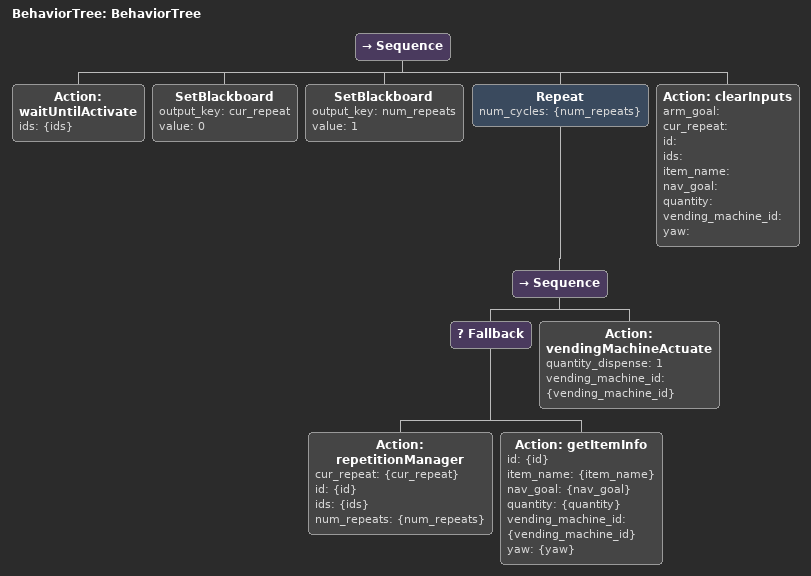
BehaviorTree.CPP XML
<?xml version="1.0"?>
<root main_tree_to_execute="BehaviorTree">
    <BehaviorTree ID="BehaviorTree">
        <Sequence>
            <Action ID="waitUntilActivate" ids="{ids}"/>
            <SetBlackboard output_key="cur_repeat" value="0"/>
            <SetBlackboard output_key="num_repeats" value="1"/>
            <Repeat num_cycles="{num_repeats}">
                <Sequence>
                    <Fallback>
                        <Action ID="repetitionManager" cur_repeat="{cur_repeat}" id="{id}" ids="{ids}" num_repeats="{num_repeats}"/>
                        <Action ID="getItemInfo" id="{id}" item_name="{item_name}" nav_goal="{nav_goal}" quantity="{quantity}" vending_machine_id="{vending_machine_id}" yaw="{yaw}"/>
                    </Fallback>
                    <Action ID="vendingMachineActuate" quantity_dispense="1" vending_machine_id="{vending_machine_id}"/>
                </Sequence>
            </Repeat>
            <Action ID="clearInputs" arm_goal="" cur_repeat="" id="" ids="" item_name="" nav_goal="" quantity="" vending_machine_id="" yaw=""/>
        </Sequence>
    </BehaviorTree>
</root>
